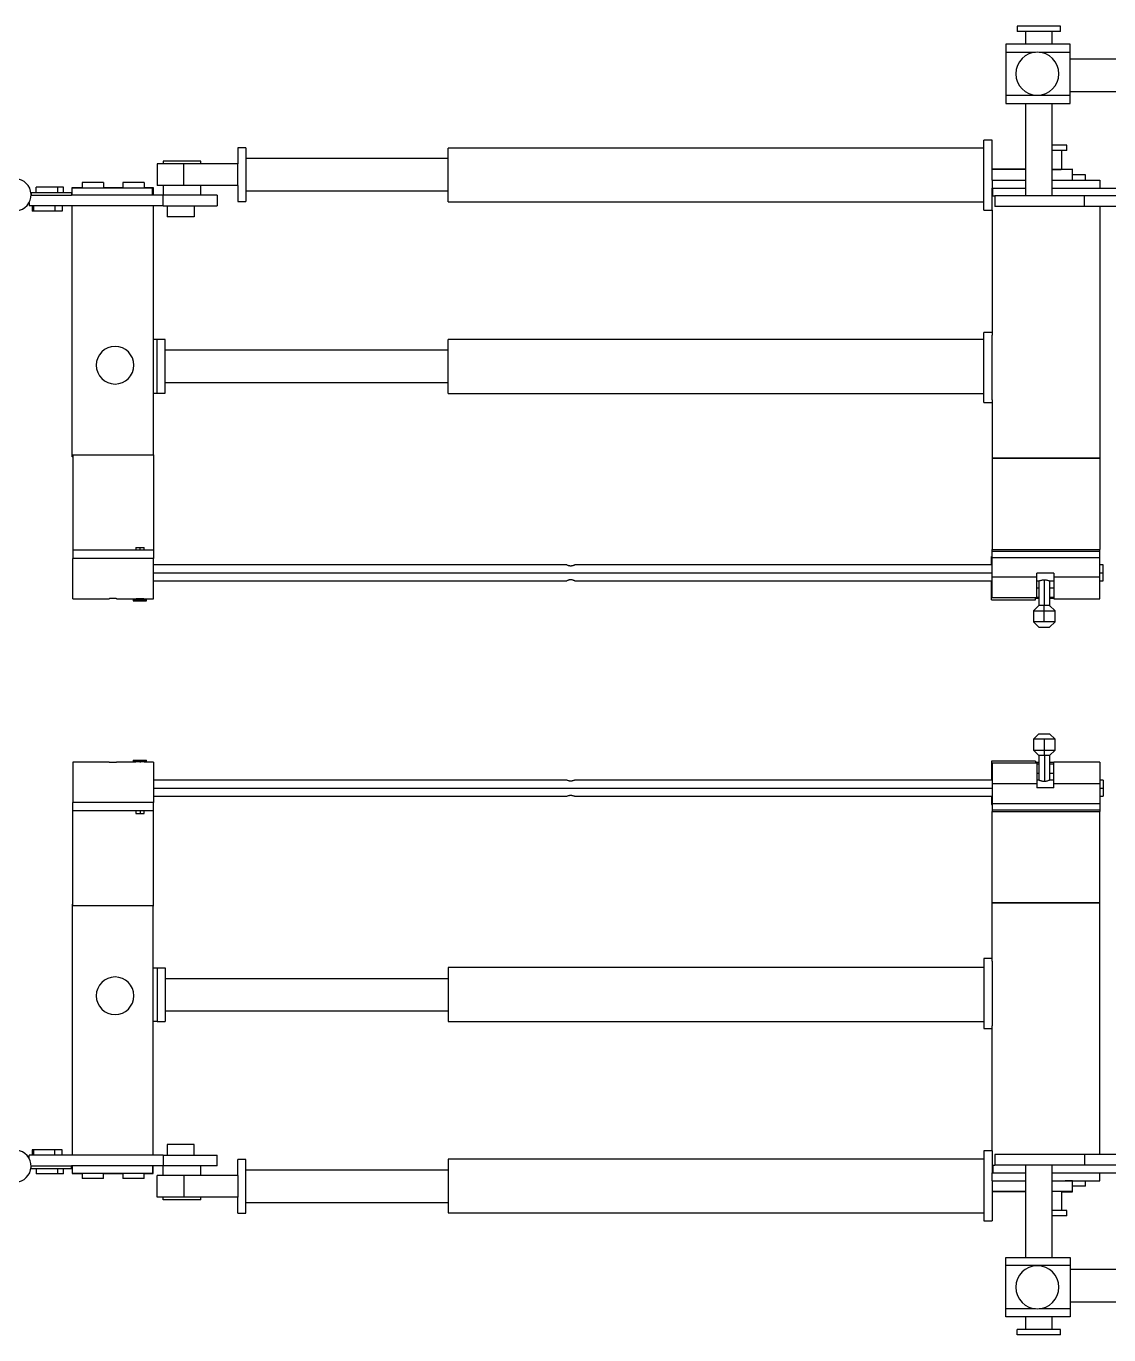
# Model space of a CAD drawing. Header units: inches. Extents: x 0.1 to 11.1, y 0.1 to 8.4.
# Drawn here: x 1.767 to 3.745, y 3.714 to 6.106 of the extents above; entities that cross this region are included whole.
import ezdxf

# ---------------------------------------------------------------- set-up
doc = ezdxf.new("R2010")
doc.units = ezdxf.units.IN
doc.header["$MEASUREMENT"] = 0

msp = doc.modelspace()

# ---------------------------------------------------------------- linework, layer by layer
at = {"color": 7, "linetype": 'Continuous', "lineweight": 25}
for p, q in [((3.5777, 6.106), (3.5777, 6.0961)), ((3.6565, 6.106), (3.5777, 6.106)), ((3.6565, 6.0961), (3.6565, 6.106)), ((3.6565, 6.0961), (3.5777, 6.0961)), ((3.5925, 6.0961), (3.5925, 6.0729)), ((3.6417, 6.0729), (3.6417, 6.0961)), ((3.6747, 6.0729), (3.5566, 6.0729)), ((3.5566, 6.0729), (3.5566, 6.0582)), ((3.5566, 6.0582), (3.5566, 5.9794)), ((3.5566, 6.0582), (3.6108, 6.0582)), ((3.6178, 6.0582), (3.6747, 6.0582)), ((3.6747, 6.0582), (3.6747, 6.0729)), ((3.6747, 5.9794), (3.6747, 6.0582)), ((4.5374, 6.0458), (3.6747, 6.0458)), ((3.6747, 5.9868), (4.5374, 5.9868)), ((3.6747, 5.9794), (3.5566, 5.9794)), ((3.5566, 5.9794), (3.5566, 5.9647)), ((3.5566, 5.9647), (3.6747, 5.9647)), ((3.5925, 5.9647), (3.5925, 5.7959)), ((3.6417, 5.7959), (3.6417, 5.9647)), ((3.6747, 5.9647), (3.6747, 5.9794)), ((3.5316, 5.8975), (3.5168, 5.8975)), ((3.5168, 5.8796), (3.5168, 5.8975)), ((3.5316, 5.8244), (3.5316, 5.8975)), ((3.6686, 5.8883), (3.6417, 5.8883)), ((3.6686, 5.8785), (3.6686, 5.8883)), ((2.168, 5.8836), (2.1532, 5.8836)), ((2.1532, 5.8836), (2.1532, 5.8541)), ((2.168, 5.8836), (2.168, 5.7852)), ((2.5375, 5.8639), (2.168, 5.8639)), ((3.5168, 5.8831), (2.5375, 5.8831)), ((2.5375, 5.7847), (2.5375, 5.8831)), ((3.5168, 5.7696), (3.5168, 5.8796)), ((3.6686, 5.8785), (3.6417, 5.8785)), ((3.6592, 5.8443), (3.6592, 5.8785)), ((2.0056, 5.8541), (2.0056, 5.8147)), ((2.0548, 5.8541), (2.0056, 5.8541)), ((2.0169, 5.859), (2.0169, 5.8541)), ((2.0513, 5.859), (2.0169, 5.859)), ((2.0858, 5.859), (2.0513, 5.859)), ((2.0548, 5.8147), (2.0548, 5.8541)), ((2.1532, 5.8541), (2.0548, 5.8541)), ((2.0858, 5.8541), (2.0858, 5.859)), ((2.1532, 5.8344), (2.1532, 5.8541)), ((3.5925, 5.8447), (3.5316, 5.8447)), ((3.5925, 5.8439), (3.5316, 5.8439)), ((3.6787, 5.8246), (3.6787, 5.8443)), ((1.8686, 5.8202), (1.8686, 5.8104)), ((1.8883, 5.8202), (1.8686, 5.8202)), ((1.908, 5.8202), (1.8883, 5.8202)), ((1.908, 5.8202), (1.908, 5.8104)), ((1.9429, 5.8202), (1.9429, 5.8104)), ((1.9625, 5.8202), (1.9429, 5.8202)), ((1.9822, 5.8202), (1.9625, 5.8202)), ((1.9822, 5.8202), (1.9822, 5.8104)), ((2.0548, 5.8147), (2.0056, 5.8147)), ((2.0169, 5.8147), (2.0169, 5.7971)), ((2.1532, 5.8147), (2.0548, 5.8147)), ((2.0858, 5.7971), (2.0858, 5.8147)), ((2.1532, 5.8147), (2.1532, 5.8344)), ((2.1532, 5.8147), (2.1532, 5.7852)), ((3.5316, 5.8244), (3.5316, 5.8096)), ((3.5316, 5.8244), (3.5925, 5.8244)), ((3.6417, 5.8244), (3.7284, 5.8244)), ((3.7024, 5.8342), (3.6787, 5.8342)), ((3.7024, 5.8244), (3.7024, 5.8342)), ((3.7284, 5.8244), (3.7284, 5.8096)), ((1.7754, 5.802), (1.7754, 5.7983)), ((1.7754, 5.802), (1.8492, 5.802)), ((1.7754, 5.7971), (1.8492, 5.7971)), ((1.7848, 5.802), (1.7848, 5.8119)), ((1.8045, 5.8119), (1.7848, 5.8119)), ((1.8242, 5.8119), (1.8045, 5.8119)), ((1.8242, 5.802), (1.8242, 5.8119)), ((1.8347, 5.8119), (1.8242, 5.8119)), ((1.8347, 5.802), (1.8347, 5.8119)), ((1.8492, 5.802), (1.8492, 5.7971)), ((2.0169, 5.7971), (1.8492, 5.7971)), ((1.8503, 5.7971), (1.8503, 5.8104)), ((1.8503, 5.8104), (1.9972, 5.8104)), ((1.8508, 5.8104), (1.8508, 5.811)), ((1.8508, 5.811), (1.8686, 5.811)), ((1.908, 5.811), (1.9429, 5.811)), ((1.9822, 5.811), (1.9985, 5.811)), ((1.9972, 5.7971), (1.9972, 5.8104)), ((1.9972, 5.8104), (1.9979, 5.8104)), ((1.9979, 5.7971), (1.9979, 5.8104)), ((1.9985, 5.811), (1.9985, 5.7971)), ((2.0169, 5.7774), (2.0169, 5.7971)), ((2.1154, 5.7971), (2.0169, 5.7971)), ((2.1154, 5.7971), (2.1154, 5.7774)), ((2.168, 5.8049), (2.5375, 5.8049)), ((3.5316, 5.8096), (3.533, 5.8096)), ((3.5316, 5.7696), (3.5316, 5.8096)), ((3.533, 5.7958), (3.533, 5.8096)), ((3.533, 5.8096), (3.5925, 5.8096)), ((3.533, 5.7958), (3.5367, 5.7958)), ((3.5367, 5.7959), (3.5367, 5.7763)), ((3.7007, 5.7959), (3.5367, 5.7959)), ((3.6417, 5.8096), (3.864, 5.8096)), ((3.7007, 5.7763), (3.7007, 5.7959)), ((3.8456, 5.7959), (3.7007, 5.7959)), ((1.772, 5.7839), (1.772, 5.7774)), ((2.0169, 5.7774), (1.772, 5.7774)), ((1.7773, 5.7774), (1.7773, 5.7676)), ((1.7797, 5.7676), (1.7773, 5.7676)), ((1.7797, 5.7774), (1.7797, 5.7676)), ((1.819, 5.7676), (1.7797, 5.7676)), ((1.819, 5.7774), (1.819, 5.7676)), ((1.832, 5.7676), (1.819, 5.7676)), ((1.832, 5.7774), (1.832, 5.7676)), ((1.8508, 5.3189), (1.8508, 5.7774)), ((1.9985, 5.7774), (1.9985, 5.3215)), ((2.0169, 5.7774), (2.1154, 5.7774)), ((2.0241, 5.7774), (2.0241, 5.7577)), ((2.0733, 5.7774), (2.0733, 5.7577)), ((2.1532, 5.7852), (2.168, 5.7852)), ((2.5375, 5.7847), (3.5168, 5.7847)), ((3.5168, 5.7696), (3.5316, 5.7696)), ((3.5316, 5.7696), (3.5316, 5.5411)), ((3.7007, 5.7763), (3.5367, 5.7763)), ((3.8456, 5.7763), (3.7007, 5.7763)), ((3.7284, 5.7763), (3.7284, 5.316)), ((2.0487, 5.7577), (2.0241, 5.7577)), ((2.0733, 5.7577), (2.0487, 5.7577)), ((2.0056, 5.5334), (1.9985, 5.5334)), ((2.0204, 5.5334), (2.0056, 5.5334)), ((2.0056, 5.5293), (2.0056, 5.5334)), ((2.0056, 5.4391), (2.0056, 5.5293)), ((2.0204, 5.435), (2.0204, 5.5334)), ((3.5168, 5.5331), (2.5375, 5.5331)), ((2.5375, 5.4347), (2.5375, 5.5331)), ((3.5316, 5.5459), (3.5168, 5.5459)), ((3.5168, 5.418), (3.5168, 5.5459)), ((3.5316, 5.4228), (3.5316, 5.5411)), ((2.5375, 5.5137), (2.0204, 5.5137)), ((2.0204, 5.4547), (2.5375, 5.4547)), ((1.9985, 5.435), (2.0056, 5.435)), ((2.0056, 5.435), (2.0056, 5.4391)), ((2.0056, 5.435), (2.0204, 5.435)), ((2.5375, 5.4347), (3.5168, 5.4347)), ((3.5168, 5.418), (3.5316, 5.418)), ((3.5316, 5.4228), (3.5316, 5.316)), ((1.8517, 5.3189), (1.8508, 5.3189)), ((1.9985, 5.3215), (1.8517, 5.3215)), ((1.8517, 5.3215), (1.8517, 5.1478)), ((1.9993, 5.3225), (1.9985, 5.3225)), ((1.9993, 5.3225), (1.9993, 5.1478)), ((3.5316, 5.316), (3.7284, 5.316)), ((3.5316, 5.316), (3.5316, 5.1494)), ((3.7284, 5.316), (3.5316, 5.316)), ((3.5316, 5.316), (3.5316, 5.316)), ((3.7284, 5.316), (3.7284, 5.1494)), ((3.7284, 5.316), (3.7284, 5.316)), ((1.9993, 5.1478), (1.8517, 5.1478)), ((1.8517, 5.1478), (1.8517, 5.1331)), ((1.9667, 5.1531), (1.9667, 5.1478)), ((1.9667, 5.1531), (1.9746, 5.1531)), ((1.9746, 5.1478), (1.9746, 5.1531)), ((1.9746, 5.1531), (1.9824, 5.1531)), ((1.9824, 5.1478), (1.9824, 5.1531)), ((1.9993, 5.1478), (1.9993, 5.1331)), ((3.5316, 5.1494), (3.7284, 5.1494)), ((3.5316, 5.1461), (3.5316, 5.1494)), ((3.5316, 5.1461), (3.7284, 5.1461)), ((3.5316, 5.1348), (3.5316, 5.1461)), ((3.7284, 5.1461), (3.7284, 5.1494)), ((3.7284, 5.1348), (3.7284, 5.1461)), ((1.9993, 5.1331), (1.8517, 5.1331)), ((1.8517, 5.0593), (1.8517, 5.1331)), ((1.9993, 5.0593), (1.9993, 5.1331)), ((2.7543, 5.1214), (1.9993, 5.1214)), ((3.5316, 5.1214), (2.769, 5.1214)), ((3.5316, 5.1362), (3.5305, 5.1362)), ((3.5305, 5.1214), (3.5305, 5.1362)), ((3.5316, 5.1348), (3.7284, 5.1348)), ((3.5316, 5.0984), (3.5316, 5.1348)), ((3.7284, 5.0984), (3.7284, 5.1348)), ((3.7349, 5.1214), (3.7284, 5.1214)), ((3.7349, 5.1067), (3.7349, 5.1214)), ((3.6133, 5.0984), (3.5316, 5.0984)), ((3.5316, 5.0611), (3.5316, 5.0984)), ((3.6446, 5.1059), (3.6133, 5.1059)), ((3.6133, 5.0984), (3.6133, 5.1059)), ((3.6133, 5.0611), (3.6133, 5.0984)), ((3.6446, 5.1059), (3.6446, 5.0984)), ((3.6446, 5.0984), (3.6446, 5.059)), ((3.7284, 5.0984), (3.6446, 5.0984)), ((3.7284, 5.059), (3.7284, 5.0984)), ((3.7349, 5.0919), (3.7349, 5.1067)), ((1.9993, 5.0919), (2.7543, 5.0919)), ((2.769, 5.0919), (3.5316, 5.0919)), ((3.5305, 5.0575), (3.5305, 5.0919)), ((3.6133, 5.0919), (3.6177, 5.0919)), ((3.6133, 5.0793), (3.6173, 5.0793)), ((3.6173, 5.0919), (3.6173, 5.0468)), ((3.6272, 5.0468), (3.6272, 5.0939)), ((3.6367, 5.0919), (3.6446, 5.0919)), ((3.637, 5.0468), (3.637, 5.0919)), ((3.637, 5.0793), (3.6446, 5.0793)), ((3.7284, 5.0919), (3.7349, 5.0919)), ((1.8517, 5.0593), (1.9179, 5.0593)), ((1.9322, 5.0593), (1.9669, 5.0593)), ((1.9619, 5.0576), (1.9619, 5.0552)), ((1.9619, 5.0576), (1.9865, 5.0576)), ((1.9619, 5.0552), (1.9865, 5.0552)), ((1.9667, 5.0593), (1.9667, 5.0576)), ((1.9746, 5.0576), (1.9746, 5.0598)), ((1.9823, 5.0593), (1.9993, 5.0593)), ((1.9824, 5.0576), (1.9824, 5.0593)), ((1.9865, 5.0552), (1.9865, 5.0576)), ((3.5305, 5.0575), (3.6108, 5.0575)), ((3.6133, 5.0611), (3.5316, 5.0611)), ((3.6173, 5.0596), (3.6108, 5.0596)), ((3.6108, 5.0575), (3.6108, 5.0596)), ((3.6133, 5.0622), (3.6173, 5.0622)), ((3.637, 5.0622), (3.6446, 5.0622)), ((3.6446, 5.0596), (3.637, 5.0596)), ((3.6446, 5.059), (3.7284, 5.059)), ((3.6172, 5.0468), (3.6074, 5.037)), ((3.6074, 5.037), (3.6074, 5.0173)), ((3.6074, 5.037), (3.6271, 5.037)), ((3.6271, 5.0468), (3.6172, 5.0468)), ((3.6358, 5.0468), (3.6271, 5.0468)), ((3.6271, 5.037), (3.6271, 5.0468)), ((3.6271, 5.037), (3.6467, 5.037)), ((3.6271, 5.0173), (3.6271, 5.037)), ((3.6358, 5.0468), (3.637, 5.0468)), ((3.6467, 5.037), (3.6369, 5.0468)), ((3.6467, 5.0173), (3.6467, 5.037)), ((3.6074, 5.0173), (3.6172, 5.0074)), ((3.6271, 5.0173), (3.6074, 5.0173)), ((3.6172, 5.0074), (3.6271, 5.0074)), ((3.6467, 5.0173), (3.6271, 5.0173)), ((3.6271, 5.0074), (3.6369, 5.0074)), ((3.6369, 5.0074), (3.6467, 5.0173)), ((3.6172, 4.8121), (3.6074, 4.8023)), ((3.6172, 4.8121), (3.6271, 4.8121)), ((3.6271, 4.8121), (3.6369, 4.8121)), ((3.6467, 4.8023), (3.6369, 4.8121)), ((3.6074, 4.8023), (3.6074, 4.7826)), ((3.6271, 4.8023), (3.6074, 4.8023)), ((3.6467, 4.8023), (3.6271, 4.8023)), ((3.6271, 4.8023), (3.6271, 4.7826)), ((3.6467, 4.7826), (3.6467, 4.8023)), ((1.9619, 4.7644), (1.9619, 4.7619)), ((1.9619, 4.7644), (1.9865, 4.7644)), ((1.9619, 4.7619), (1.9865, 4.7619)), ((1.9667, 4.7619), (1.9667, 4.7603)), ((1.9824, 4.7603), (1.9824, 4.7619)), ((1.9865, 4.7619), (1.9865, 4.7644)), ((3.6108, 4.7621), (3.5305, 4.7621)), ((3.5305, 4.7621), (3.5305, 4.7276)), ((3.6074, 4.7826), (3.6172, 4.7728)), ((3.6074, 4.7826), (3.6271, 4.7826)), ((3.6108, 4.7621), (3.6108, 4.76)), ((3.6271, 4.7728), (3.6172, 4.7728)), ((3.6173, 4.7728), (3.6173, 4.7276)), ((3.6271, 4.7826), (3.6467, 4.7826)), ((3.6271, 4.7826), (3.6271, 4.7728)), ((3.6358, 4.7728), (3.6271, 4.7728)), ((3.6272, 4.7728), (3.6272, 4.7256)), ((3.6358, 4.7728), (3.637, 4.7728)), ((3.6369, 4.7728), (3.6467, 4.7826)), ((3.637, 4.7276), (3.637, 4.7728)), ((1.9179, 4.7603), (1.8517, 4.7603)), ((1.8517, 4.7603), (1.8517, 4.6865)), ((1.9669, 4.7603), (1.9322, 4.7603)), ((1.9993, 4.7603), (1.9823, 4.7603)), ((1.9993, 4.7603), (1.9993, 4.6865)), ((3.6133, 4.7585), (3.5316, 4.7585)), ((3.5316, 4.7585), (3.5316, 4.7211)), ((3.6173, 4.76), (3.6108, 4.76)), ((3.6133, 4.7585), (3.6133, 4.7211)), ((3.6133, 4.7574), (3.6173, 4.7574)), ((3.6133, 4.7403), (3.6173, 4.7403)), ((3.6446, 4.76), (3.637, 4.76)), ((3.637, 4.7574), (3.6446, 4.7574)), ((3.637, 4.7403), (3.6446, 4.7403)), ((3.7284, 4.7605), (3.6446, 4.7605)), ((3.6446, 4.7211), (3.6446, 4.7605)), ((3.7284, 4.7605), (3.7284, 4.7211)), ((2.7543, 4.7276), (1.9993, 4.7276)), ((3.5316, 4.7276), (2.769, 4.7276)), ((3.6133, 4.7211), (3.5316, 4.7211)), ((3.5316, 4.7211), (3.5316, 4.6847)), ((3.6177, 4.7276), (3.6133, 4.7276)), ((3.6133, 4.7211), (3.6133, 4.7137)), ((3.6446, 4.7137), (3.6133, 4.7137)), ((3.6446, 4.7276), (3.6367, 4.7276)), ((3.7284, 4.7211), (3.6446, 4.7211)), ((3.6446, 4.7137), (3.6446, 4.7211)), ((3.7349, 4.7276), (3.7284, 4.7276)), ((3.7284, 4.7211), (3.7284, 4.6847)), ((3.7349, 4.7276), (3.7349, 4.7129)), ((1.9993, 4.6981), (2.7543, 4.6981)), ((2.769, 4.6981), (3.5316, 4.6981)), ((3.5305, 4.6981), (3.5305, 4.6833)), ((3.7284, 4.6981), (3.7349, 4.6981)), ((3.7349, 4.7129), (3.7349, 4.6981)), ((1.9993, 4.6865), (1.8517, 4.6865)), ((1.8517, 4.6717), (1.8517, 4.6865)), ((1.9993, 4.6717), (1.8517, 4.6717)), ((1.8517, 4.4981), (1.8517, 4.6717)), ((1.9667, 4.6717), (1.9667, 4.6665)), ((1.9667, 4.6665), (1.9746, 4.6665)), ((1.9746, 4.6665), (1.9824, 4.6665)), ((1.9824, 4.6665), (1.9824, 4.6717)), ((1.9993, 4.6717), (1.9993, 4.6865)), ((1.9993, 4.497), (1.9993, 4.6717)), ((3.5305, 4.6833), (3.5316, 4.6833)), ((3.5316, 4.6847), (3.7284, 4.6847)), ((3.5316, 4.6847), (3.5316, 4.6735)), ((3.5316, 4.6735), (3.7284, 4.6735)), ((3.5316, 4.6735), (3.5316, 4.6702)), ((3.5316, 4.6702), (3.7284, 4.6702)), ((3.5316, 4.5035), (3.5316, 4.6702)), ((3.7284, 4.6847), (3.7284, 4.6735)), ((3.7284, 4.6735), (3.7284, 4.6702)), ((3.7284, 4.5035), (3.7284, 4.6702)), ((1.8517, 4.5007), (1.8508, 4.5007)), ((1.8508, 4.5007), (1.8508, 4.0421)), ((1.9985, 4.4981), (1.8517, 4.4981)), ((1.9985, 4.0421), (1.9985, 4.4981)), ((3.5316, 4.5035), (3.7284, 4.5035)), ((3.7284, 4.5035), (3.5316, 4.5035)), ((3.5316, 4.5035), (3.5316, 4.5035)), ((3.5316, 4.3967), (3.5316, 4.5035)), ((3.7284, 4.5035), (3.7284, 4.5035)), ((3.7284, 4.0433), (3.7284, 4.5035)), ((1.9993, 4.497), (1.9985, 4.497)), ((1.9985, 4.3845), (2.0056, 4.3845)), ((2.0056, 4.3845), (2.0204, 4.3845)), ((2.0056, 4.3845), (2.0056, 4.3804)), ((2.0056, 4.3804), (2.0056, 4.2902)), ((2.0204, 4.3845), (2.0204, 4.2861)), ((3.5168, 4.3848), (2.5375, 4.3848)), ((2.5375, 4.3848), (2.5375, 4.2864)), ((3.5316, 4.4016), (3.5168, 4.4016)), ((3.5168, 4.4016), (3.5168, 4.2736)), ((3.5316, 4.3967), (3.5316, 4.2784)), ((2.0204, 4.3649), (2.5375, 4.3649)), ((2.0056, 4.2861), (1.9985, 4.2861)), ((2.0056, 4.2902), (2.0056, 4.2861)), ((2.0056, 4.2861), (2.0204, 4.2861)), ((2.0204, 4.3058), (2.5375, 4.3058)), ((2.5375, 4.2864), (3.5168, 4.2864)), ((3.5168, 4.2736), (3.5316, 4.2736)), ((3.5316, 4.05), (3.5316, 4.2784)), ((1.7773, 4.052), (1.7773, 4.0421)), ((1.7797, 4.052), (1.7773, 4.052)), ((1.7797, 4.052), (1.7797, 4.0421)), ((1.819, 4.052), (1.7797, 4.052)), ((1.819, 4.0421), (1.819, 4.052)), ((1.832, 4.052), (1.819, 4.052)), ((1.832, 4.0421), (1.832, 4.052)), ((2.0241, 4.0618), (2.0241, 4.0421)), ((2.0487, 4.0618), (2.0241, 4.0618)), ((2.0733, 4.0618), (2.0487, 4.0618)), ((2.0733, 4.0421), (2.0733, 4.0618)), ((3.5316, 4.05), (3.5168, 4.05)), ((3.5168, 4.05), (3.5168, 3.94)), ((3.5316, 4.05), (3.5316, 4.01)), ((3.5367, 4.0433), (3.5367, 4.0236)), ((3.7007, 4.0433), (3.5367, 4.0433)), ((3.7007, 4.0433), (3.7007, 4.0236)), ((3.8456, 4.0433), (3.7007, 4.0433)), ((1.772, 4.0357), (1.772, 4.0421)), ((2.0169, 4.0421), (1.772, 4.0421)), ((1.7754, 4.0225), (1.8492, 4.0225)), ((1.7754, 4.0175), (1.7754, 4.0213)), ((1.8492, 4.0175), (1.8492, 4.0225)), ((2.0169, 4.0225), (1.8492, 4.0225)), ((1.8503, 4.0225), (1.8503, 4.0092)), ((1.9972, 4.0225), (1.9972, 4.0092)), ((1.9979, 4.0225), (1.9979, 4.0092)), ((1.9985, 4.0085), (1.9985, 4.0225)), ((2.0169, 4.0421), (2.0169, 4.0225)), ((2.0169, 4.0421), (2.1154, 4.0421)), ((2.1154, 4.0225), (2.0169, 4.0225)), ((2.0169, 4.0048), (2.0169, 4.0225)), ((2.0858, 4.0048), (2.0858, 4.0225)), ((2.1154, 4.0225), (2.1154, 4.0421)), ((2.168, 4.0344), (2.1532, 4.0344)), ((2.1532, 4.0048), (2.1532, 4.0344)), ((2.168, 3.9359), (2.168, 4.0344)), ((3.5168, 4.0349), (2.5375, 4.0349)), ((2.5375, 4.0349), (2.5375, 3.9365)), ((3.533, 4.0237), (3.533, 4.01)), ((3.533, 4.0237), (3.5367, 4.0237)), ((3.7007, 4.0236), (3.5367, 4.0236)), ((3.5925, 4.0236), (3.5925, 3.8549)), ((3.6417, 3.8549), (3.6417, 4.0236)), ((3.8456, 4.0236), (3.7007, 4.0236)), ((1.7754, 4.0175), (1.8492, 4.0175)), ((1.7848, 4.0175), (1.7848, 4.0077)), ((1.8045, 4.0077), (1.7848, 4.0077)), ((1.8242, 4.0077), (1.8045, 4.0077)), ((1.8242, 4.0077), (1.8242, 4.0175)), ((1.8347, 4.0077), (1.8242, 4.0077)), ((1.8347, 4.0077), (1.8347, 4.0175)), ((1.8503, 4.0092), (1.9972, 4.0092)), ((1.8508, 4.0092), (1.8508, 4.0085)), ((1.8508, 4.0085), (1.8686, 4.0085)), ((1.8686, 4.0092), (1.8686, 3.9993)), ((1.8883, 3.9993), (1.8686, 3.9993)), ((1.908, 3.9993), (1.8883, 3.9993)), ((1.908, 3.9993), (1.908, 4.0092)), ((1.908, 4.0085), (1.9429, 4.0085)), ((1.9429, 4.0092), (1.9429, 3.9993)), ((1.9625, 3.9993), (1.9429, 3.9993)), ((1.9822, 3.9993), (1.9625, 3.9993)), ((1.9822, 3.9993), (1.9822, 4.0092)), ((1.9822, 4.0085), (1.9985, 4.0085)), ((1.9972, 4.0092), (1.9979, 4.0092)), ((2.0056, 3.9655), (2.0056, 4.0048)), ((2.0548, 4.0048), (2.0056, 4.0048)), ((2.0548, 4.0048), (2.0548, 3.9655)), ((2.1532, 4.0048), (2.0548, 4.0048)), ((2.1532, 4.0048), (2.1532, 3.9852)), ((2.5375, 4.0147), (2.168, 4.0147)), ((3.5316, 3.9952), (3.5316, 4.01)), ((3.5316, 4.01), (3.533, 4.01)), ((3.533, 4.01), (3.5925, 4.01)), ((3.6417, 4.01), (3.864, 4.01)), ((3.7284, 3.9952), (3.7284, 4.01)), ((2.1532, 3.9852), (2.1532, 3.9655)), ((3.5316, 3.9952), (3.5925, 3.9952)), ((3.5316, 3.9952), (3.5316, 3.922)), ((3.5925, 3.9756), (3.5316, 3.9756)), ((3.5925, 3.9748), (3.5316, 3.9748)), ((3.6417, 3.9952), (3.7284, 3.9952)), ((3.6592, 3.9411), (3.6592, 3.9752)), ((3.6787, 3.9752), (3.6787, 3.9949)), ((3.7024, 3.9854), (3.6787, 3.9854)), ((3.7024, 3.9854), (3.7024, 3.9952)), ((2.0548, 3.9655), (2.0056, 3.9655)), ((2.0169, 3.9606), (2.0169, 3.9655)), ((2.0513, 3.9606), (2.0169, 3.9606)), ((2.0858, 3.9606), (2.0513, 3.9606)), ((2.1532, 3.9655), (2.0548, 3.9655)), ((2.0858, 3.9606), (2.0858, 3.9655)), ((2.1532, 3.9359), (2.1532, 3.9655)), ((2.168, 3.9556), (2.5375, 3.9556)), ((2.1532, 3.9359), (2.168, 3.9359)), ((2.5375, 3.9365), (3.5168, 3.9365)), ((3.5168, 3.94), (3.5168, 3.922)), ((3.6686, 3.9411), (3.6417, 3.9411)), ((3.6686, 3.9312), (3.6417, 3.9312)), ((3.6686, 3.9312), (3.6686, 3.9411)), ((3.5168, 3.922), (3.5316, 3.922)), ((3.5566, 3.8549), (3.6747, 3.8549)), ((3.5566, 3.8401), (3.5566, 3.8549)), ((3.6747, 3.8549), (3.6747, 3.8401)), ((3.5566, 3.7614), (3.5566, 3.8401)), ((3.6747, 3.8401), (3.5566, 3.8401)), ((3.6747, 3.8401), (3.6747, 3.7614)), ((4.5374, 3.8328), (3.6747, 3.8328)), ((3.5566, 3.7614), (3.6108, 3.7614)), ((3.5566, 3.7466), (3.5566, 3.7614)), ((3.6178, 3.7614), (3.6747, 3.7614)), ((3.6747, 3.7737), (4.5374, 3.7737)), ((3.6747, 3.7614), (3.6747, 3.7466)), ((3.6747, 3.7466), (3.5566, 3.7466)), ((3.5925, 3.7466), (3.5925, 3.7234)), ((3.6417, 3.7234), (3.6417, 3.7466)), ((3.6565, 3.7234), (3.5777, 3.7234)), ((3.5777, 3.7136), (3.5777, 3.7234)), ((3.6565, 3.7136), (3.5777, 3.7136)), ((3.6565, 3.7136), (3.6565, 3.7234))]:
    msp.add_line(p, q, dxfattribs=at)
at = {"color": 8, "linetype": 'Continuous', "lineweight": 25}
for p, q in [((1.9993, 5.1067), (3.5316, 5.1067)), ((3.7284, 5.1067), (3.7349, 5.1067)), ((1.9746, 4.7619), (1.9746, 4.7597)), ((1.9993, 4.7129), (3.5316, 4.7129)), ((3.7284, 4.7129), (3.7349, 4.7129)), ((1.9746, 4.6717), (1.9746, 4.6665))]:
    msp.add_line(p, q, dxfattribs=at)
at = {"color": 7, "linetype": 'Continuous', "lineweight": 25, "flags": 128}
for points in [[(3.6592, 5.8447), (3.6608, 5.8447), (3.6676, 5.8446), (3.6729, 5.8445), (3.6766, 5.8445), (3.6785, 5.8444), (3.6785, 5.8443), (3.6766, 5.8442), (3.6729, 5.8441), (3.6676, 5.8441), (3.6608, 5.844), (3.653, 5.844), (3.6443, 5.8439), (3.6417, 5.8439)], [(3.6592, 3.9749), (3.6608, 3.9749), (3.6676, 3.9749), (3.6729, 3.975), (3.6766, 3.9751), (3.6785, 3.9752), (3.6785, 3.9753), (3.6766, 3.9753), (3.6729, 3.9754), (3.6676, 3.9755), (3.6608, 3.9755), (3.653, 3.9756), (3.6443, 3.9756), (3.6417, 3.9756)]]:
    msp.add_lwpolyline(points, dxfattribs=at)
at = {"color": 7, "linetype": 'Continuous', "lineweight": 25}
for centre, radius, start, end in [((3.6143, 6.019), 0.0394, 90, 270), ((3.6143, 6.019), 0.0394, 270, 90), ((1.7459, 5.7977), 0.0295, 189.7978, 174.1825), ((3.6674, 6.0325), 0.2082, 269.3592, 273.1197), ((1.9289, 5.4862), 0.0344, 90, 0), ((1.9289, 5.4862), 0.0344, 0, 90), ((1.9289, 4.3334), 0.0344, 0, 270), ((1.9289, 4.3334), 0.0344, 270, 0), ((1.7459, 4.0219), 0.0295, 185.8175, 170.2022), ((3.6674, 3.7871), 0.2081, 86.8799, 90.6424), ((3.6143, 3.8006), 0.0394, 90, 270), ((3.6143, 3.8006), 0.0394, 270, 90)]:
    msp.add_arc(centre, radius, start, end, dxfattribs=at)
for centre, start_param, end_param in [((3.6346, 5.8443), 5.004586, 6.283185), ((3.6346, 3.9752), 0, 1.278599)]:
    msp.add_ellipse(centre, major_axis=(0.0246, 0), ratio=0.009235, start_param=start_param, end_param=end_param, dxfattribs=at)
for points, knots in [([(2.7543, 5.1214), (2.7543, 5.1214), (2.7543, 5.1214), (2.7549, 5.1212), (2.7559, 5.1207), (2.7573, 5.1202), (2.7586, 5.1199), (2.7602, 5.1196), (2.7612, 5.1196), (2.7616, 5.1196)], [0, 0, 0, 0, 0.106894, 0.237366, 0.491165, 0.573622, 0.745459, 0.877773, 1, 1, 1, 1]), ([(2.7616, 5.1196), (2.7621, 5.1196), (2.7631, 5.1196), (2.7645, 5.1198), (2.7655, 5.1201), (2.7663, 5.1203), (2.7673, 5.1207), (2.7683, 5.1211), (2.7689, 5.1214), (2.769, 5.1214), (2.769, 5.1214)], [0, 0, 0, 0, 0.121979, 0.254062, 0.38089, 0.426036, 0.508201, 0.7606, 0.890683, 1, 1, 1, 1]), ([(2.7616, 5.0938), (2.7612, 5.0938), (2.7602, 5.0938), (2.7588, 5.0935), (2.7578, 5.0933), (2.757, 5.093), (2.7559, 5.0926), (2.7549, 5.0922), (2.7543, 5.0919), (2.7543, 5.0919), (2.7543, 5.0919)], [0, 0, 0, 0, 0.121979, 0.254015, 0.38089, 0.426033, 0.508201, 0.760599, 0.890682, 1, 1, 1, 1]), ([(2.769, 5.0919), (2.769, 5.0919), (2.7689, 5.0919), (2.7683, 5.0922), (2.7674, 5.0926), (2.7659, 5.0931), (2.7647, 5.0935), (2.7631, 5.0938), (2.7621, 5.0938), (2.7616, 5.0938)], [0, 0, 0, 0, 0.106888, 0.237357, 0.491174, 0.573633, 0.745466, 0.877776, 1, 1, 1, 1]), ([(3.6177, 5.092), (3.6177, 5.0919), (3.6178, 5.0918), (3.6191, 5.0923), (3.6212, 5.093), (3.624, 5.0938), (3.6261, 5.0939), (3.6272, 5.0939)], [0, 0, 0, 0, 0.032597, 0.274661, 0.51697, 0.758675, 1, 1, 1, 1]), ([(3.6272, 5.0939), (3.6282, 5.0939), (3.6304, 5.0938), (3.6332, 5.093), (3.6353, 5.0923), (3.6365, 5.0918), (3.6366, 5.0919), (3.6367, 5.092)], [0, 0, 0, 0, 0.241294, 0.483122, 0.724447, 0.965221, 1, 1, 1, 1]), ([(1.925, 5.0598), (1.924, 5.0598), (1.9221, 5.0597), (1.9197, 5.0595), (1.9181, 5.0593), (1.9179, 5.0593), (1.9179, 5.0593)], [0, 0, 0, 0, 0.279375, 0.558542, 0.837508, 1, 1, 1, 1]), ([(1.9322, 5.0593), (1.9321, 5.0593), (1.9319, 5.0593), (1.9303, 5.0595), (1.9279, 5.0597), (1.926, 5.0598), (1.925, 5.0598)], [0, 0, 0, 0, 0.161864, 0.441012, 0.720061, 1, 1, 1, 1]), ([(1.9669, 5.0593), (1.9669, 5.0593), (1.9669, 5.0593), (1.9675, 5.0593), (1.9689, 5.0595), (1.9715, 5.0598), (1.9735, 5.0598), (1.9746, 5.0598)], [0, 0, 0, 0, 0.006404, 0.148961, 0.43241, 0.715721, 1, 1, 1, 1]), ([(1.9746, 5.0598), (1.9756, 5.0598), (1.9777, 5.0598), (1.9803, 5.0595), (1.9817, 5.0593), (1.9822, 5.0593), (1.9823, 5.0593), (1.9823, 5.0593)], [0, 0, 0, 0, 0.283692, 0.56712, 0.850414, 0.99277, 1, 1, 1, 1]), ([(1.925, 4.7598), (1.924, 4.7598), (1.9221, 4.7598), (1.9197, 4.7601), (1.9181, 4.7602), (1.9179, 4.7602), (1.9179, 4.7602)], [0, 0, 0, 0, 0.279376, 0.558542, 0.837507, 1, 1, 1, 1]), ([(1.9322, 4.7602), (1.9321, 4.7602), (1.9319, 4.7602), (1.9303, 4.7601), (1.9279, 4.7598), (1.926, 4.7598), (1.925, 4.7598)], [0, 0, 0, 0, 0.161864, 0.441013, 0.720061, 1, 1, 1, 1]), ([(2.7616, 4.7258), (2.7611, 4.7258), (2.7602, 4.7258), (2.7583, 4.7261), (2.7563, 4.7268), (2.7549, 4.7273), (2.7543, 4.7276), (2.7543, 4.7276), (2.7543, 4.7276)], [0, 0, 0, 0, 0.125881, 0.254361, 0.507567, 0.760274, 0.88785, 1, 1, 1, 1]), ([(2.769, 4.7276), (2.769, 4.7276), (2.7689, 4.7276), (2.7683, 4.7273), (2.767, 4.7268), (2.765, 4.7261), (2.7631, 4.7258), (2.7621, 4.7258), (2.7616, 4.7258)], [0, 0, 0, 0, 0.109641, 0.237597, 0.491659, 0.745182, 0.874014, 1, 1, 1, 1]), ([(3.6177, 4.7276), (3.6177, 4.7276), (3.6178, 4.7277), (3.6188, 4.7274), (3.6201, 4.7269), (3.6217, 4.7264), (3.624, 4.7258), (3.6261, 4.7257), (3.6272, 4.7256)], [0, 0, 0, 0, 0.032572, 0.274454, 0.396212, 0.517332, 0.758855, 1, 1, 1, 1]), ([(3.6272, 4.7256), (3.6282, 4.7257), (3.6304, 4.7258), (3.6332, 4.7266), (3.6353, 4.7273), (3.6365, 4.7277), (3.6366, 4.7276), (3.6367, 4.7276)], [0, 0, 0, 0, 0.241294, 0.483122, 0.724446, 0.965219, 1, 1, 1, 1]), ([(2.7543, 4.6981), (2.7543, 4.6981), (2.7543, 4.6981), (2.7549, 4.6984), (2.7563, 4.699), (2.7583, 4.6996), (2.7602, 4.6999), (2.7611, 4.7), (2.7616, 4.7)], [0, 0, 0, 0, 0.109643, 0.237612, 0.491649, 0.74518, 0.874014, 1, 1, 1, 1]), ([(2.7616, 4.7), (2.7621, 4.7), (2.7631, 4.6999), (2.765, 4.6996), (2.767, 4.699), (2.7683, 4.6984), (2.7689, 4.6981), (2.769, 4.6981), (2.769, 4.6981)], [0, 0, 0, 0, 0.125878, 0.254405, 0.507567, 0.760277, 0.887852, 1, 1, 1, 1])]:
    msp.add_open_spline(points, degree=3, knots=knots, dxfattribs=at)

doc.saveas('drawing.dxf')
